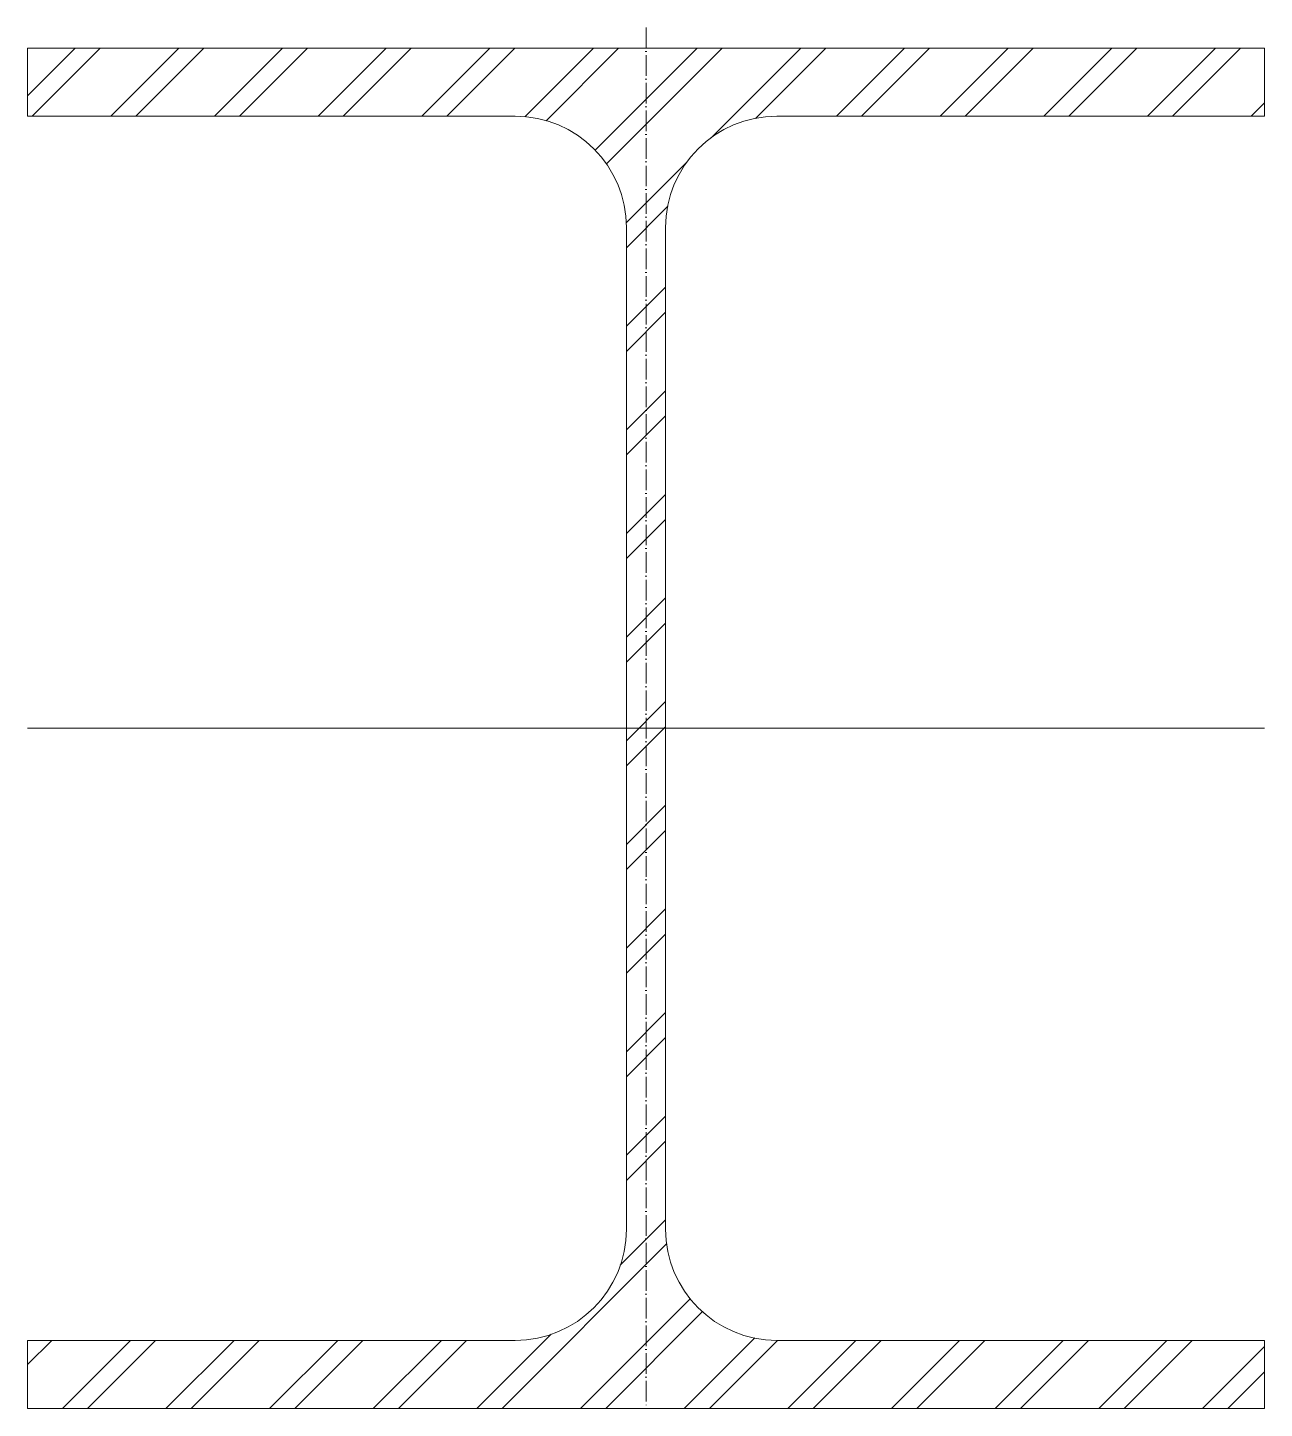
# Model space of a CAD drawing. Header units: metres. Extents: x -150 to 150, y -165 to 170.
import ezdxf

# ---------------------------------------------------------------- set-up
doc = ezdxf.new("R2010")
doc.units = ezdxf.units.M
doc.linetypes.add('MV_hartlijn_staal', pattern=[6.6, 5, -0.8, 0, -0.8])
doc.layers.add('A-DETL-GENF', color=92, linetype='Continuous', lineweight=18)

# ---------------------------------------------------------------- blocks, each defined once
blk = doc.blocks.new('28 Staalprofielen- IPE_HEA_HEB 2d - HEA340-3530696-00_0 Basismaterialen')
at = {"layer": 'A-DETL-GENF', "lineweight": 13}
h = blk.add_hatch(dxfattribs=at)
h.set_pattern_fill('FP_235', color=256, style=0, pattern_type=2)
h.set_pattern_definition([(45, (4750.222, -880.471), (-12.57236, 12.57236), []), (45, (4750.222, -861.421), (-12.57236, 12.57236), [])])
h.paths.add_polyline_path([(-150, -165), (150, -165), (150, -148.5), (31.75, -148.5), (28.2, -148.26), (24.76, -147.58), (21.42, -146.44), (18.25, -144.88), (15.32, -142.92), (12.66, -140.59), (10.33, -137.93), (8.37, -135), (6.81, -131.83), (5.67, -128.49), (4.99, -125.05), (4.75, -121.5), (4.75, 121.5), (4.99, 125.05), (5.67, 128.49), (6.81, 131.83), (8.37, 135), (10.33, 137.93), (12.66, 140.59), (15.32, 142.92), (18.25, 144.88), (21.42, 146.44), (24.76, 147.58), (28.2, 148.26), (31.75, 148.5), (150, 148.5), (150, 165), (-150, 165), (-150, 148.5), (-31.75, 148.5), (-28.2, 148.26), (-24.76, 147.58), (-21.42, 146.44), (-18.25, 144.88), (-15.32, 142.92), (-12.66, 140.59), (-10.33, 137.93), (-8.37, 135), (-6.81, 131.83), (-5.67, 128.49), (-4.99, 125.05), (-4.75, 121.5), (-4.75, -121.5), (-4.99, -125.05), (-5.67, -128.49), (-6.81, -131.83), (-8.37, -135), (-10.33, -137.93), (-12.66, -140.59), (-15.32, -142.92), (-18.25, -144.88), (-21.42, -146.44), (-24.76, -147.58), (-28.2, -148.26), (-31.75, -148.5), (-150, -148.5)])
at = {"layer": 'A-DETL-GENF', "linetype": 'MV_hartlijn_staal', "lineweight": 13}
blk.add_line((0, 170), (0, -165), dxfattribs=at)
at = {"layer": 'A-DETL-GENF'}
for p, q in [((150, 165), (-150, 165)), ((-150, 165), (-150, 148.5)), ((150, 165), (-150, 165)), ((-150, 165), (-150, 148.5)), ((150, 148.5), (150, 165)), ((150, 165), (150, 148.5)), ((-150, 148.5), (-31.75, 148.5)), ((-150, 148.5), (-31.75, 148.5)), ((31.75, 148.5), (150, 148.5)), ((150, 148.5), (31.75, 148.5)), ((-4.75, 121.5), (-4.75, -121.5)), ((-4.75, 121.5), (-4.75, -121.5)), ((4.75, -121.5), (4.75, 121.5)), ((4.75, 121.5), (4.75, -121.5)), ((-150, 0), (150, 0)), ((-31.75, -148.5), (-150, -148.5)), ((-150, -148.5), (-150, -165)), ((-150, -165), (-150, -148.5)), ((-150, -148.5), (-31.75, -148.5)), ((150, -148.5), (31.75, -148.5)), ((150, -148.5), (31.75, -148.5)), ((150, -165), (150, -148.5)), ((150, -165), (150, -148.5)), ((-150, -165), (150, -165)), ((150, -165), (-150, -165))]:
    blk.add_line(p, q, dxfattribs=at)
for centre, start, end in [((-31.75, 121.5), 0, 90), ((-31.75, 121.5), 360, 90), ((31.75, 121.5), 90, 180), ((31.75, 121.5), 90, 180), ((-31.75, -121.5), 270, 0), ((-31.75, -121.5), 270, 0), ((31.75, -121.5), 180, 270), ((31.75, -121.5), 180, 270)]:
    blk.add_arc(centre, 27, start, end, dxfattribs=at)

msp = doc.modelspace()

# ---------------------------------------------------------------- block references
msp.add_blockref('28 Staalprofielen- IPE_HEA_HEB 2d - HEA340-3530696-00_0 Basismaterialen', (0, 0))

doc.saveas('drawing.dxf')
